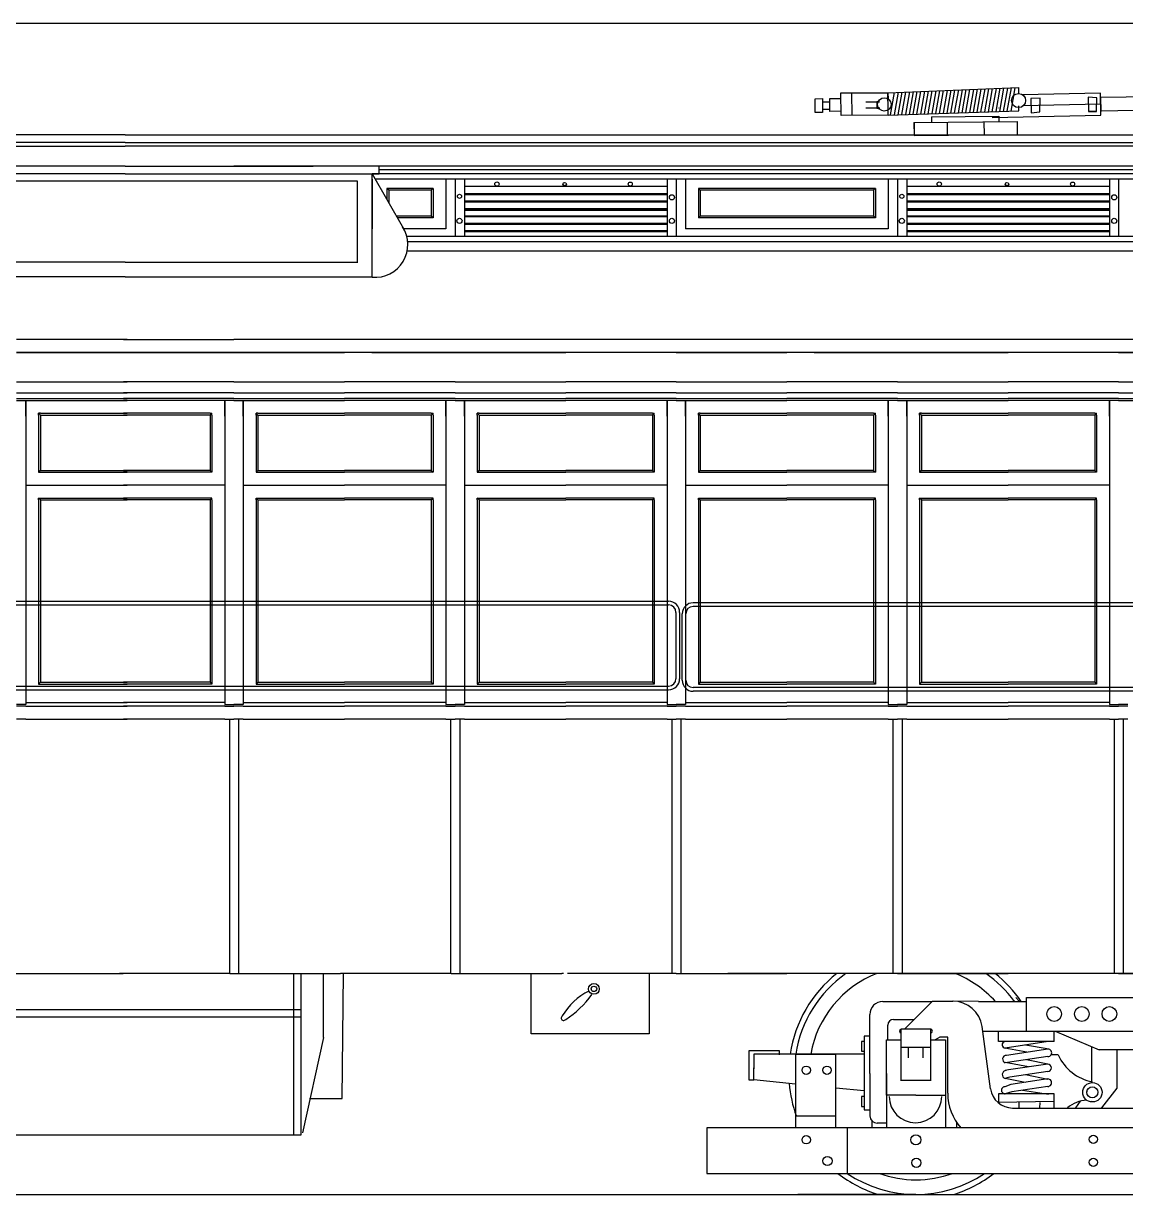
# Model space of a CAD drawing. Extents: x 0 to 750, y -2 to 474.
# Drawn here: x 289.7 to 439.2, y 315.1 to 474 of the extents above; entities that cross this region are included whole.
import ezdxf

# ---------------------------------------------------------------- set-up
doc = ezdxf.new("R2010")
doc.units = 0
doc.layers.get('0').update_dxf_attribs({"color": 1, "linetype": 'CONTINUOUS'})

# ---------------------------------------------------------------- blocks, each defined once
blk = doc.blocks.new('*X1')
at = {"color": 0}
for p, q in [((478.825356, 322.7844), (479.364139, 325.839989)), ((479.335965, 322.80082), (479.875395, 325.860084)), ((479.846573, 322.817241), (480.386652, 325.880178)), ((480.357182, 322.833661), (480.897908, 325.900273)), ((480.867791, 322.850082), (481.409165, 325.920368)), ((481.378399, 322.866502), (481.920421, 325.940463)), ((481.889008, 322.882923), (482.431678, 325.960558)), ((482.399617, 322.899343), (482.942935, 325.980653)), ((482.910225, 322.915764), (483.454191, 326.000748)), ((483.420834, 322.932185), (483.965448, 326.020842)), ((483.931443, 322.948605), (484.476704, 326.040937)), ((484.442051, 322.965026), (484.987961, 326.061032)), ((484.95266, 322.981446), (485.499217, 326.081127)), ((485.463269, 322.997867), (486.010474, 326.101222)), ((485.973878, 323.014287), (486.521731, 326.121317)), ((486.484486, 323.030708), (487.032987, 326.141412)), ((486.995095, 323.047128), (487.544244, 326.161506)), ((487.505704, 323.063549), (488.0555, 326.181601)), ((488.016312, 323.07997), (488.566757, 326.201696)), ((488.526921, 323.09639), (489.078014, 326.221791)), ((489.03753, 323.112811), (489.58927, 326.241886)), ((489.548138, 323.129231), (490.100527, 326.261981)), ((490.058747, 323.145652), (490.611783, 326.282076)), ((490.569356, 323.162072), (491.12304, 326.30217)), ((491.079964, 323.178493), (491.634296, 326.322265)), ((491.590573, 323.194913), (492.145553, 326.34236)), ((492.101182, 323.211334), (492.65681, 326.362455)), ((492.611791, 323.227755), (493.168066, 326.38255)), ((493.122399, 323.244175), (493.679323, 326.402645)), ((493.633008, 323.260596), (494.190579, 326.42274)), ((494.143617, 323.277016), (494.701836, 326.442834)), ((494.654225, 323.293437), (495.213092, 326.462929)), ((495.164834, 323.309857), (495.724349, 326.483024))]:
    blk.add_line(p, q, dxfattribs=at)

msp = doc.modelspace()

# ---------------------------------------------------------------- linework, layer by layer
for p, q in [((750, 474), (0, 474)), ((400.556197, 464.574859), (406.93126, 464.599478)), ((400.58613, 461.506515), (400.556197, 464.574859)), ((402.086059, 461.521147), (402.056126, 464.589491)), ((406.93126, 464.599478), (424.638201, 465.295446)), ((406.93126, 464.599478), (406.981951, 463.701696)), ((406.981951, 462.295446), (406.93126, 464.599478)), ((424.638201, 465.295446), (424.638201, 464.420446)), ((435.773432, 464.541753), (425.180204, 464.330516)), ((434.115708, 463.983466), (434.154476, 462.039309)), ((435.266291, 463.918004), (434.115708, 463.983466)), ((435.833242, 461.54235), (435.773432, 464.541753)), ((435.7834, 464.041853), (435.823274, 462.04225)), ((435.803337, 463.042051), (435.7834, 464.041853)), ((515.269065, 465.417467), (435.785676, 463.927739)), ((397.06368, 463.790752), (398.063632, 463.800507)), ((397.081971, 461.915841), (397.06368, 463.790752)), ((398.063632, 463.800507), (398.073387, 462.800554)), ((398.943468, 463.309066), (398.06851, 463.30053)), ((398.073387, 462.800554), (398.081923, 461.925596)), ((399.063585, 463.810262), (400.563513, 463.824894)), ((399.080656, 462.060345), (399.063585, 463.810262)), ((403.94323, 463.357841), (405.818141, 463.376132)), ((405.826677, 462.501173), (403.951766, 462.482883)), ((405.818141, 463.376132), (405.443159, 463.372474)), ((405.443159, 463.372474), (405.451695, 462.497515)), ((405.451695, 462.497515), (405.826677, 462.501173)), ((421.944761, 462.534522), (421.941087, 462.508565)), ((424.700701, 462.139196), (424.700701, 462.826696)), ((435.803337, 463.042051), (425.209695, 462.830806)), ((427.576271, 463.853065), (426.33908, 463.828394)), ((426.33908, 463.828394), (426.377848, 461.884237)), ((427.524906, 461.995516), (427.576271, 463.853065)), ((435.214926, 462.060455), (435.266291, 463.918004)), ((515.269065, 463.811663), (435.822606, 462.075758)), ((398.081923, 461.925596), (397.081971, 461.915841)), ((398.953223, 462.309114), (398.078265, 462.300578)), ((400.580585, 462.074977), (399.080656, 462.060345)), ((406.960827, 461.568703), (400.58613, 461.506515)), ((406.960827, 461.568703), (406.981951, 462.295446)), ((406.960827, 461.568703), (424.700701, 462.139196)), ((412.838537, 461.319518), (421.963103, 461.408533)), ((412.838537, 461.319518), (412.845854, 460.569554)), ((421.086174, 461.248282), (435.833242, 461.54235)), ((421.963103, 461.408533), (421.97042, 460.658568)), ((426.377848, 461.884237), (427.524906, 461.995516)), ((435.214926, 462.060455), (434.154476, 462.039309)), ((434.154476, 462.039309), (435.214926, 462.060455)), ((410.470967, 460.546386), (424.470301, 460.682956)), ((410.470967, 460.546386), (410.488038, 458.796469)), ((410.487705, 460.614754), (410.487705, 458.864754)), ((414.970753, 460.590283), (414.987824, 458.840367)), ((419.970515, 460.639058), (419.987586, 458.889142)), ((424.470301, 460.682956), (424.487372, 458.933039)), ((303.487705, 458.864754), (88.761422, 458.864754)), ((303.487705, 457.864754), (88.761422, 457.864754)), ((303.487705, 458.864754), (518.213988, 458.864754)), ((303.487705, 457.864754), (518.213988, 457.864754)), ((410.487705, 458.864754), (424.487705, 458.864754)), ((410.488038, 458.796469), (424.487372, 458.933039)), ((258.737705, 457.364754), (303.487705, 457.364754)), ((348.237705, 457.364754), (303.487705, 457.364754)), ((378.237705, 457.364754), (348.237705, 457.364754)), ((438.237705, 457.364754), (408.237705, 457.364754)), ((303.487705, 454.614754), (277.987705, 454.614754)), ((303.487705, 454.614754), (328.987705, 454.614754)), ((337.942464, 453.614754), (337.942464, 454.584517)), ((378.237705, 454.614754), (348.237705, 454.614754)), ((438.237705, 454.614754), (408.237705, 454.614754)), ((303.487705, 453.614754), (277.987705, 453.614754)), ((303.487705, 453.614754), (328.987705, 453.614754)), ((328.987705, 453.614754), (337.942464, 453.614754)), ((336.987705, 439.614754), (336.987705, 453.614754)), ((336.987705, 453.614754), (341.230267, 446.191018)), ((336.987705, 452.864754), (336.987705, 446.114754)), ((348.237705, 452.864754), (337.41632, 452.864754)), ((348.237705, 452.864754), (337.41632, 452.864754)), ((346.987705, 452.864754), (346.987705, 446.114754)), ((378.237705, 454.114754), (348.237705, 454.114754)), ((378.237705, 453.614754), (348.237705, 453.614754)), ((378.237705, 452.864754), (348.237705, 452.864754)), ((378.237705, 452.864754), (348.237705, 452.864754)), ((348.237705, 452.864754), (348.237705, 445.114754)), ((348.237705, 452.864754), (348.237705, 445.114754)), ((349.487705, 452.864754), (349.487705, 445.114754)), ((376.987705, 452.864754), (376.987705, 445.114754)), ((378.237705, 452.864754), (378.237705, 445.114754)), ((408.237705, 452.864754), (378.237705, 452.864754)), ((408.237705, 452.864754), (378.237705, 452.864754)), ((378.237705, 452.864754), (378.237705, 445.114754)), ((379.487705, 452.864754), (379.487705, 446.114754)), ((406.987705, 452.864754), (406.987705, 446.114754)), ((438.237705, 454.114754), (408.237705, 454.114754)), ((438.237705, 453.614754), (408.237705, 453.614754)), ((408.237705, 452.864754), (408.237705, 445.114754)), ((408.237705, 452.864754), (408.237705, 445.114754)), ((438.237705, 452.864754), (408.237705, 452.864754)), ((438.237705, 452.864754), (408.237705, 452.864754)), ((409.487705, 452.864754), (409.487705, 445.114754)), ((436.987705, 452.864754), (436.987705, 445.114754)), ((468.237705, 452.864754), (438.237705, 452.864754)), ((468.237705, 452.864754), (438.237705, 452.864754)), ((438.237705, 452.864754), (438.237705, 445.114754)), ((438.237705, 452.864754), (438.237705, 445.114754)), ((334.987705, 452.614754), (271.987705, 452.614754)), ((334.987705, 441.614754), (334.987705, 452.614754)), ((345.237705, 451.614754), (338.987705, 451.614754)), ((338.987705, 451.614754), (338.987705, 450.115107)), ((339.237705, 451.364754), (338.987705, 451.614754)), ((344.987705, 451.364754), (339.237705, 451.364754)), ((339.237705, 451.364754), (339.237705, 449.677651)), ((345.237705, 451.614754), (344.987705, 451.364754)), ((344.987705, 451.364754), (344.987705, 447.864754)), ((345.237705, 451.614754), (345.237705, 447.614754)), ((376.987705, 451.864754), (349.487705, 451.864754)), ((381.487705, 451.364754), (381.237705, 451.614754)), ((381.237705, 451.614754), (381.237705, 447.614754)), ((405.237705, 451.614754), (381.237705, 451.614754)), ((381.487705, 451.364754), (381.487705, 447.864754)), ((404.987705, 451.364754), (381.487705, 451.364754)), ((405.237705, 451.614754), (404.987705, 451.364754)), ((404.987705, 451.364754), (404.987705, 447.864754)), ((405.237705, 451.614754), (405.237705, 447.614754)), ((436.987705, 451.864754), (409.487705, 451.864754)), ((376.987705, 450.864754), (349.487705, 450.864754)), ((376.987705, 450.739754), (349.487705, 450.739754)), ((376.987705, 449.864754), (349.487705, 449.864754)), ((376.987705, 449.739754), (349.487705, 449.739754)), ((436.987705, 450.864754), (409.487705, 450.864754)), ((436.987705, 450.739754), (409.487705, 450.739754)), ((436.987705, 449.864754), (409.487705, 449.864754)), ((436.987705, 449.739754), (409.487705, 449.739754)), ((376.987705, 448.864754), (349.487705, 448.864754)), ((376.987705, 448.739754), (349.487705, 448.739754)), ((376.987705, 448.614754), (349.487705, 448.614754)), ((436.987705, 448.864754), (409.487705, 448.864754)), ((436.987705, 448.739754), (409.487705, 448.739754)), ((436.987705, 448.614754), (409.487705, 448.614754)), ((344.987705, 447.864754), (340.27375, 447.864754)), ((345.237705, 447.614754), (340.416622, 447.614754)), ((345.237705, 447.614754), (344.987705, 447.864754)), ((376.987705, 447.864754), (349.487705, 447.864754)), ((376.987705, 447.739754), (349.487705, 447.739754)), ((376.987705, 446.864754), (349.487705, 446.864754)), ((376.987705, 446.739754), (349.487705, 446.739754)), ((381.237705, 447.614754), (381.487705, 447.864754)), ((405.237705, 447.614754), (381.237705, 447.614754)), ((404.987705, 447.864754), (381.487705, 447.864754)), ((405.237705, 447.614754), (404.987705, 447.864754)), ((436.987705, 447.864754), (409.487705, 447.864754)), ((436.987705, 447.739754), (409.487705, 447.739754)), ((436.987705, 446.864754), (409.487705, 446.864754)), ((436.987705, 446.739754), (409.487705, 446.739754)), ((346.987705, 446.114754), (341.230267, 446.114754)), ((348.237705, 445.114754), (341.669769, 445.114754)), ((378.237705, 445.114754), (348.237705, 445.114754)), ((376.987705, 445.864754), (349.487705, 445.864754)), ((376.987705, 445.739754), (349.487705, 445.739754)), ((408.237705, 445.114754), (378.237705, 445.114754)), ((406.987705, 446.114754), (379.487705, 446.114754)), ((438.237705, 445.114754), (408.237705, 445.114754)), ((436.987705, 445.864754), (409.487705, 445.864754)), ((436.987705, 445.739754), (409.487705, 445.739754)), ((468.237705, 445.114754), (438.237705, 445.114754)), ((348.237705, 444.364754), (341.79871, 444.364754)), ((378.237705, 444.364754), (348.237705, 444.364754)), ((378.237705, 444.834327), (378.237705, 444.830622)), ((408.237705, 444.364754), (378.237705, 444.364754)), ((438.237705, 444.364754), (408.237705, 444.364754)), ((438.237705, 444.834327), (438.237705, 444.830622)), ((468.237705, 444.364754), (438.237705, 444.364754)), ((348.237705, 443.114754), (341.726919, 443.114754)), ((378.237705, 443.114754), (348.237705, 443.114754)), ((408.237705, 443.114754), (378.237705, 443.114754)), ((438.237705, 443.114754), (408.237705, 443.114754)), ((468.237705, 443.114754), (438.237705, 443.114754)), ((303.487705, 441.614754), (277.987705, 441.614754)), ((303.487705, 441.614754), (328.987705, 441.614754)), ((328.987705, 441.614754), (335.038775, 441.614754)), ((303.487705, 439.614754), (277.987705, 439.614754)), ((303.487705, 439.614754), (328.987705, 439.614754)), ((328.987705, 439.614754), (336.987705, 439.614754)), ((303.737705, 431.114754), (288.737705, 431.114754)), ((303.237705, 431.114754), (318.237705, 431.114754)), ((348.237705, 431.114754), (318.237705, 431.114754)), ((378.237705, 431.114754), (348.237705, 431.114754)), ((408.237705, 431.114754), (378.237705, 431.114754)), ((438.237705, 431.114754), (408.237705, 431.114754)), ((468.237705, 431.114754), (438.237705, 431.114754)), ((303.737705, 429.364754), (288.737705, 429.364754)), ((303.487705, 429.364754), (303.237705, 429.364754)), ((303.237705, 429.364754), (318.237705, 429.364754)), ((303.487705, 429.364754), (303.737705, 429.364754)), ((348.237705, 429.364754), (318.237705, 429.364754)), ((332.987705, 429.364754), (333.237705, 429.364754)), ((332.987705, 429.364754), (333.237705, 429.364754)), ((333.487705, 429.364754), (333.237705, 429.364754)), ((333.487705, 429.364754), (333.237705, 429.364754)), ((336.953614, 429.364754), (351.953614, 429.364754)), ((337.203614, 429.364754), (336.953614, 429.364754)), ((351.953614, 429.364754), (337.203614, 429.364754)), ((378.237705, 429.364754), (348.237705, 429.364754)), ((362.987705, 429.364754), (363.237705, 429.364754)), ((362.987705, 429.364754), (363.237705, 429.364754)), ((363.487705, 429.364754), (363.237705, 429.364754)), ((363.487705, 429.364754), (363.237705, 429.364754)), ((408.237705, 429.364754), (378.237705, 429.364754)), ((392.987705, 429.364754), (393.237705, 429.364754)), ((392.987705, 429.364754), (393.237705, 429.364754)), ((393.487705, 429.364754), (393.237705, 429.364754)), ((393.487705, 429.364754), (393.237705, 429.364754)), ((397.203614, 429.364754), (396.953614, 429.364754)), ((396.953614, 429.364754), (411.953614, 429.364754)), ((411.953614, 429.364754), (397.203614, 429.364754)), ((438.237705, 429.364754), (408.237705, 429.364754)), ((422.987705, 429.364754), (423.237705, 429.364754)), ((422.987705, 429.364754), (423.237705, 429.364754)), ((423.487705, 429.364754), (423.237705, 429.364754)), ((423.487705, 429.364754), (423.237705, 429.364754)), ((468.237705, 429.364754), (438.237705, 429.364754)), ((303.487705, 425.364754), (303.237705, 425.364754)), ((303.487705, 425.364754), (303.737705, 425.364754)), ((332.987705, 425.364754), (333.237705, 425.364754)), ((333.487705, 425.364754), (333.237705, 425.364754)), ((362.987705, 425.364754), (363.237705, 425.364754)), ((363.487705, 425.364754), (363.237705, 425.364754)), ((392.987705, 425.364754), (393.237705, 425.364754)), ((393.487705, 425.364754), (393.237705, 425.364754)), ((422.987705, 425.364754), (423.237705, 425.364754)), ((423.487705, 425.364754), (423.237705, 425.364754)), ((303.487705, 423.864754), (303.237705, 423.864754)), ((303.487705, 423.114754), (303.237705, 423.114754)), ((303.487705, 422.864754), (303.237705, 422.864754)), ((303.487705, 423.864754), (303.737705, 423.864754)), ((303.487705, 423.114754), (303.737705, 423.114754)), ((303.487705, 422.864754), (303.737705, 422.864754)), ((332.987705, 423.864754), (333.237705, 423.864754)), ((332.987705, 423.114754), (333.237705, 423.114754)), ((332.987705, 422.864754), (333.237705, 422.864754)), ((333.487705, 423.864754), (333.237705, 423.864754)), ((333.487705, 423.114754), (333.237705, 423.114754)), ((333.487705, 422.864754), (333.237705, 422.864754)), ((362.987705, 423.864754), (363.237705, 423.864754)), ((362.987705, 423.114754), (363.237705, 423.114754)), ((362.987705, 422.864754), (363.237705, 422.864754)), ((363.487705, 423.864754), (363.237705, 423.864754)), ((363.487705, 423.114754), (363.237705, 423.114754)), ((363.487705, 422.864754), (363.237705, 422.864754)), ((392.987705, 423.864754), (393.237705, 423.864754)), ((392.987705, 423.114754), (393.237705, 423.114754)), ((392.987705, 422.864754), (393.237705, 422.864754)), ((393.487705, 423.864754), (393.237705, 423.864754)), ((393.487705, 423.114754), (393.237705, 423.114754)), ((393.487705, 422.864754), (393.237705, 422.864754)), ((422.987705, 423.864754), (423.237705, 423.864754)), ((422.987705, 423.114754), (423.237705, 423.114754)), ((422.987705, 422.864754), (423.237705, 422.864754)), ((423.487705, 423.864754), (423.237705, 423.864754)), ((423.487705, 423.114754), (423.237705, 423.114754)), ((423.487705, 422.864754), (423.237705, 422.864754)), ((303.487705, 421.114754), (303.237705, 421.114754)), ((303.487705, 421.114754), (303.737705, 421.114754)), ((332.987705, 421.114754), (333.237705, 421.114754)), ((333.487705, 421.114754), (333.237705, 421.114754)), ((362.987705, 421.114754), (363.237705, 421.114754)), ((363.487705, 421.114754), (363.237705, 421.114754)), ((392.987705, 421.114754), (393.237705, 421.114754)), ((393.487705, 421.114754), (393.237705, 421.114754)), ((422.987705, 421.114754), (423.237705, 421.114754)), ((423.487705, 421.114754), (423.237705, 421.114754)), ((303.487705, 420.864754), (303.237705, 420.864754)), ((303.487705, 420.864754), (303.737705, 420.864754)), ((332.987705, 420.864754), (333.237705, 420.864754)), ((333.487705, 420.864754), (333.237705, 420.864754)), ((362.987705, 420.864754), (363.237705, 420.864754)), ((363.487705, 420.864754), (363.237705, 420.864754)), ((392.987705, 420.864754), (393.237705, 420.864754)), ((393.487705, 420.864754), (393.237705, 420.864754)), ((422.987705, 420.864754), (423.237705, 420.864754)), ((423.487705, 420.864754), (423.237705, 420.864754)), ((303.487705, 413.364754), (303.237705, 413.364754)), ((303.487705, 413.114754), (303.237705, 413.114754)), ((303.487705, 413.364754), (303.737705, 413.364754)), ((303.487705, 413.114754), (303.737705, 413.114754)), ((332.987705, 413.364754), (333.237705, 413.364754)), ((332.987705, 413.114754), (333.237705, 413.114754)), ((333.487705, 413.364754), (333.237705, 413.364754)), ((333.487705, 413.114754), (333.237705, 413.114754)), ((362.987705, 413.364754), (363.237705, 413.364754)), ((362.987705, 413.114754), (363.237705, 413.114754)), ((363.487705, 413.364754), (363.237705, 413.364754)), ((363.487705, 413.114754), (363.237705, 413.114754)), ((392.987705, 413.364754), (393.237705, 413.364754)), ((392.987705, 413.114754), (393.237705, 413.114754)), ((393.487705, 413.364754), (393.237705, 413.364754)), ((393.487705, 413.114754), (393.237705, 413.114754)), ((422.987705, 413.364754), (423.237705, 413.364754)), ((422.987705, 413.114754), (423.237705, 413.114754)), ((423.487705, 413.364754), (423.237705, 413.364754)), ((423.487705, 413.114754), (423.237705, 413.114754)), ((303.487705, 411.364754), (303.237705, 411.364754)), ((303.487705, 411.364754), (303.737705, 411.364754)), ((332.987705, 411.364754), (333.237705, 411.364754)), ((333.487705, 411.364754), (333.237705, 411.364754)), ((362.987705, 411.364754), (363.237705, 411.364754)), ((363.487705, 411.364754), (363.237705, 411.364754)), ((392.987705, 411.364754), (393.237705, 411.364754)), ((393.487705, 411.364754), (393.237705, 411.364754)), ((422.987705, 411.364754), (423.237705, 411.364754)), ((423.487705, 411.364754), (423.237705, 411.364754)), ((303.487705, 409.614754), (303.237705, 409.614754)), ((303.487705, 409.364754), (303.237705, 409.364754)), ((303.487705, 409.614754), (303.737705, 409.614754)), ((303.487705, 409.364754), (303.737705, 409.364754)), ((332.987705, 409.614754), (333.237705, 409.614754)), ((332.987705, 409.364754), (333.237705, 409.364754)), ((333.487705, 409.614754), (333.237705, 409.614754)), ((333.487705, 409.364754), (333.237705, 409.364754)), ((362.987705, 409.614754), (363.237705, 409.614754)), ((362.987705, 409.364754), (363.237705, 409.364754)), ((363.487705, 409.614754), (363.237705, 409.614754)), ((363.487705, 409.364754), (363.237705, 409.364754)), ((392.987705, 409.614754), (393.237705, 409.614754)), ((392.987705, 409.364754), (393.237705, 409.364754)), ((393.487705, 409.614754), (393.237705, 409.614754)), ((393.487705, 409.364754), (393.237705, 409.364754)), ((422.987705, 409.614754), (423.237705, 409.614754)), ((422.987705, 409.364754), (423.237705, 409.364754)), ((423.487705, 409.614754), (423.237705, 409.614754)), ((423.487705, 409.364754), (423.237705, 409.364754)), ((230.189775, 395.601977), (377.189775, 395.601977)), ((230.189775, 395.101977), (377.189775, 395.101977)), ((378.189775, 394.101977), (378.189775, 385.101977)), ((378.689775, 394.101977), (378.689775, 385.101977)), ((497.525745, 395.401181), (380.525745, 395.401181)), ((497.525745, 394.901181), (380.525745, 394.901181)), ((379.025745, 384.901181), (379.025745, 393.901181)), ((379.525745, 384.901181), (379.525745, 393.901181)), ((303.487705, 384.614754), (303.237705, 384.614754)), ((303.487705, 384.614754), (303.737705, 384.614754)), ((332.987705, 384.614754), (333.237705, 384.614754)), ((333.487705, 384.614754), (333.237705, 384.614754)), ((362.987705, 384.614754), (363.237705, 384.614754)), ((363.487705, 384.614754), (363.237705, 384.614754)), ((392.987705, 384.614754), (393.237705, 384.614754)), ((393.487705, 384.614754), (393.237705, 384.614754)), ((422.987705, 384.614754), (423.237705, 384.614754)), ((423.487705, 384.614754), (423.237705, 384.614754)), ((230.189775, 384.101977), (377.189775, 384.101977)), ((230.189775, 383.601977), (377.189775, 383.601977)), ((303.487705, 384.364754), (303.237705, 384.364754)), ((303.487705, 384.364754), (303.737705, 384.364754)), ((332.987705, 384.364754), (333.237705, 384.364754)), ((333.487705, 384.364754), (333.237705, 384.364754)), ((362.987705, 384.364754), (363.237705, 384.364754)), ((363.487705, 384.364754), (363.237705, 384.364754)), ((497.525745, 383.901181), (380.525745, 383.901181)), ((476.641557, 383.401181), (380.525745, 383.401181)), ((392.987705, 384.364754), (393.237705, 384.364754)), ((393.487705, 384.364754), (393.237705, 384.364754)), ((422.987705, 384.364754), (423.237705, 384.364754)), ((423.487705, 384.364754), (423.237705, 384.364754)), ((303.487705, 381.864754), (303.237705, 381.864754)), ((303.487705, 381.364754), (303.237705, 381.364754)), ((303.487705, 381.864754), (303.737705, 381.864754)), ((303.487705, 381.364754), (303.737705, 381.364754)), ((332.987705, 381.864754), (333.237705, 381.864754)), ((332.987705, 381.364754), (333.237705, 381.364754)), ((333.487705, 381.864754), (333.237705, 381.864754)), ((333.487705, 381.364754), (333.237705, 381.364754)), ((362.987705, 381.864754), (363.237705, 381.864754)), ((362.987705, 381.364754), (363.237705, 381.364754)), ((363.487705, 381.864754), (363.237705, 381.864754)), ((363.487705, 381.364754), (363.237705, 381.364754)), ((392.987705, 381.864754), (393.237705, 381.864754)), ((392.987705, 381.364754), (393.237705, 381.364754)), ((393.487705, 381.864754), (393.237705, 381.864754)), ((393.487705, 381.364754), (393.237705, 381.364754)), ((422.987705, 381.864754), (423.237705, 381.864754)), ((422.987705, 381.364754), (423.237705, 381.364754)), ((423.487705, 381.864754), (423.237705, 381.864754)), ((423.487705, 381.364754), (423.237705, 381.364754)), ((303.487705, 379.614754), (303.237705, 379.614754)), ((303.487705, 379.614754), (303.737705, 379.614754)), ((332.987705, 379.614754), (333.237705, 379.614754)), ((333.487705, 379.614754), (333.237705, 379.614754)), ((362.987705, 379.614754), (363.237705, 379.614754)), ((363.487705, 379.614754), (363.237705, 379.614754)), ((392.987705, 379.614754), (393.237705, 379.614754)), ((393.487705, 379.614754), (393.237705, 379.614754)), ((422.987705, 379.614754), (423.237705, 379.614754)), ((423.487705, 379.614754), (423.237705, 379.614754)), ((317.612705, 357.364754), (317.612705, 345.114754)), ((318.862705, 357.364754), (318.862705, 345.114754)), ((347.612705, 357.364754), (347.612705, 345.114754)), ((348.862705, 357.364754), (348.862705, 345.114754)), ((377.612705, 357.364754), (377.612705, 345.114754)), ((378.862705, 357.364754), (378.862705, 345.114754)), ((407.612705, 357.364754), (407.612705, 345.114754)), ((408.862705, 357.364754), (408.862705, 345.114754)), ((437.612705, 357.364754), (437.612705, 345.114754)), ((438.862705, 357.364754), (438.862705, 345.114754)), ((302.940686, 345.114754), (302.690686, 345.114754)), ((302.940686, 345.114754), (303.190686, 345.114754)), ((326.362705, 323.230195), (326.362705, 345.09375)), ((327.362705, 323.230195), (327.362705, 345.09375)), ((330.362705, 336.444038), (330.362705, 345.09375)), ((332.440686, 345.114754), (332.690686, 345.114754)), ((332.940686, 345.114754), (332.690686, 345.114754)), ((332.915717, 328.13604), (333.113359, 345.093886)), ((358.566697, 336.922196), (358.566697, 345.114754)), ((362.440686, 345.114754), (362.690686, 345.114754)), ((362.940686, 345.114754), (362.690686, 345.114754)), ((374.554977, 345.114754), (374.554977, 336.922196)), ((430.987705, 345.114754), (385.237705, 345.114754)), ((392.987705, 345.114754), (393.237705, 345.114754)), ((422.987705, 345.114754), (423.237705, 345.114754)), ((423.487705, 345.114754), (423.237705, 345.114754)), ((451.362705, 345.114754), (430.987705, 345.114754)), ((425.737705, 341.864754), (440.737705, 341.864754)), ((425.737705, 337.364754), (425.737705, 341.864754)), ((288.362705, 340.230195), (327.362705, 340.230195)), ((406.237705, 341.302254), (412.925205, 341.302254)), ((409.237705, 337.614754), (412.980346, 341.357395)), ((412.980346, 341.357395), (415.744199, 341.357395)), ((419.237951, 341.302254), (415.864307, 341.355591)), ((419.237951, 341.302254), (423.612705, 341.302254)), ((423.612705, 341.302254), (425.737705, 341.302254)), ((288.362705, 339.230195), (327.362705, 339.230195)), ((404.487705, 331.552254), (404.487705, 339.552254)), ((407.675205, 338.864754), (410.487705, 338.864754)), ((374.554977, 336.922196), (358.566697, 336.922196)), ((406.925205, 336.114754), (406.925205, 338.114754)), ((408.737705, 337.614754), (412.737705, 337.614754)), ((408.737705, 330.552254), (408.737705, 337.552254)), ((408.737705, 336.114754), (408.737705, 337.114754)), ((412.737705, 330.552254), (412.737705, 337.552254)), ((420.873092, 329.447483), (419.706684, 337.903944)), ((419.789675, 337.302254), (423.612705, 337.302254)), ((421.925205, 335.864754), (421.925205, 337.239754)), ((423.612705, 337.302254), (429.612705, 337.302254)), ((429.487705, 335.864754), (429.487705, 337.239754)), ((429.612705, 337.302254), (440.675205, 337.302254)), ((429.612705, 337.302254), (435.612705, 334.739754)), ((330.362705, 336.444038), (327.511579, 323.473998)), ((403.362705, 335.864754), (403.362705, 334.552254)), ((403.675205, 335.864754), (403.362705, 335.864754)), ((403.737705, 336.614754), (403.737705, 326.614754)), ((404.487705, 336.614754), (403.737705, 336.614754)), ((404.487705, 331.614754), (404.487705, 336.614754)), ((406.737705, 336.114754), (408.737705, 336.114754)), ((406.737705, 328.614754), (406.737705, 336.114754)), ((412.737705, 336.114754), (414.737705, 336.114754)), ((413.987705, 336.489754), (413.362705, 336.114754)), ((415.050205, 336.489754), (413.987705, 336.489754)), ((414.737705, 336.114754), (414.737705, 328.614754)), ((415.050205, 328.857395), (415.050205, 336.489754)), ((429.487705, 335.864754), (421.925205, 335.864754)), ((428.675205, 335.864754), (422.862705, 334.989754)), ((428.550205, 334.864754), (425.597999, 335.401519)), ((388.050205, 334.614754), (388.050205, 330.677254)), ((392.237705, 334.614754), (388.050205, 334.614754)), ((388.737705, 334.177254), (388.737705, 332.177254)), ((403.737705, 334.177254), (388.737705, 334.177254)), ((392.237705, 334.052254), (392.237705, 334.614754)), ((394.425205, 334.114754), (394.425205, 324.177254)), ((399.862705, 334.114754), (394.425205, 334.114754)), ((399.862705, 324.177254), (399.862705, 334.114754)), ((403.362705, 334.552254), (403.737705, 334.552254)), ((403.737705, 334.552254), (403.737705, 328.427254)), ((408.737705, 335.114754), (412.737705, 335.114754)), ((409.737705, 333.677254), (409.737705, 335.114754)), ((411.737705, 333.677254), (411.737705, 335.114754)), ((425.802093, 334.420975), (422.800205, 334.989754)), ((428.612705, 334.844078), (423.011565, 334.000896)), ((428.612705, 333.832811), (423.160426, 333.012038)), ((430.050205, 334.052254), (429.112705, 334.052254)), ((434.550205, 335.114754), (434.550205, 330.451633)), ((447.237705, 334.739754), (435.612705, 334.739754)), ((437.987705, 334.739754), (437.987705, 329.552254)), ((388.737705, 330.677254), (388.737705, 332.302254)), ((425.990192, 332.426757), (422.862705, 333.052254)), ((423.160426, 333.012038), (422.862705, 332.989754)), ((428.612705, 332.821544), (423.309286, 332.023179)), ((428.612705, 332.802254), (425.726471, 333.398324)), ((388.050205, 330.677254), (388.737705, 330.677254)), ((394.425205, 330.108504), (388.737705, 330.677254)), ((404.487705, 331.552254), (404.487705, 325.802254)), ((406.737705, 331.552254), (406.737705, 324.802254)), ((408.737705, 330.614754), (412.737705, 330.614754)), ((409.737705, 330.552254), (409.737705, 330.614754)), ((411.737705, 330.552254), (411.737705, 330.614754)), ((414.737705, 331.552254), (414.737705, 324.802254)), ((423.309286, 332.023179), (422.862705, 331.927254)), ((425.552953, 330.338401), (422.862705, 330.864754)), ((423.458146, 331.034321), (422.925205, 330.927254)), ((428.612705, 331.810276), (423.458146, 331.034321)), ((428.612705, 330.799009), (423.607007, 330.045463)), ((428.612705, 330.739754), (425.614542, 331.35894)), ((403.737705, 329.177254), (399.862705, 329.564754)), ((423.607007, 330.045463), (422.800205, 329.739754)), ((423.755867, 329.056605), (422.862705, 328.802254)), ((428.612705, 329.787742), (423.755867, 329.056605)), ((425.205856, 329.274883), (428.737705, 328.739754)), ((434.01811, 329.182322), (433.975881, 329.1232)), ((437.987705, 329.552254), (435.925205, 326.864754)), ((328.482829, 328.13604), (332.915717, 328.13604)), ((403.362705, 328.427254), (403.362705, 327.052254)), ((403.737705, 328.427254), (403.362705, 328.427254)), ((410.737705, 328.614754), (406.737705, 328.614754)), ((410.737705, 328.614754), (414.737705, 328.614754)), ((421.925205, 328.802254), (421.925205, 327.739754)), ((429.487705, 328.802254), (421.925205, 328.802254)), ((429.425205, 327.739754), (421.925205, 327.614754)), ((424.675205, 327.614754), (424.675205, 326.739754)), ((427.550205, 327.614754), (427.487705, 326.864754)), ((429.487705, 326.739754), (429.487705, 328.802254)), ((433.019037, 327.783619), (432.362705, 326.864754)), ((399.925205, 325.739754), (394.362705, 325.739754)), ((403.362705, 327.052254), (403.737705, 327.052254)), ((403.737705, 326.614754), (404.487705, 326.614754)), ((423.844956, 326.857395), (447.237705, 326.857395)), ((382.362705, 324.177254), (382.362705, 317.989754)), ((518.362705, 324.177254), (382.362705, 324.177254)), ((394.425205, 324.177254), (394.425205, 324.177254)), ((401.425205, 324.177254), (401.425205, 317.989754)), ((404.737705, 325.177254), (404.737705, 324.177254)), ((406.737705, 324.802254), (405.487705, 324.802254)), ((406.737705, 324.802254), (406.737705, 324.177254)), ((414.737705, 324.802254), (414.737705, 324.177254)), ((416.300205, 324.177254), (416.300205, 324.927254)), ((288.362705, 323.230195), (327.362705, 323.230195)), ((382.362705, 317.989754), (518.112705, 317.989754)), ((212.487705, 315.114754), (394.737705, 315.114754)), ((394.737705, 315.114754), (463.487705, 315.114754)), ((410.737705, 315.114754), (394.737705, 315.114754)), ((394.737705, 315.114754), (463.487705, 315.114754)), ((430.987705, 315.114754), (499.987705, 315.114754))]:
    msp.add_line(p, q)
at = {"color": 1}
for p, q in [((408.237705, 457.364754), (378.237705, 457.364754)), ((468.237705, 457.364754), (438.237705, 457.364754)), ((348.237705, 454.614754), (318.237705, 454.614754)), ((408.237705, 454.614754), (378.237705, 454.614754)), ((468.237705, 454.614754), (438.237705, 454.614754)), ((348.237705, 453.614754), (336.987705, 453.614754)), ((348.237705, 454.114754), (337.942464, 454.114754)), ((408.237705, 454.114754), (378.237705, 454.114754)), ((408.237705, 453.614754), (378.237705, 453.614754)), ((468.237705, 454.114754), (438.237705, 454.114754)), ((468.237705, 453.614754), (438.237705, 453.614754)), ((288.737705, 429.364754), (303.487705, 429.364754)), ((318.237705, 429.364754), (303.487705, 429.364754)), ((318.237705, 429.364754), (332.987705, 429.364754)), ((348.237705, 429.364754), (318.237705, 429.364754)), ((348.237705, 429.364754), (333.487705, 429.364754)), ((351.953614, 429.364754), (337.203614, 429.364754)), ((348.237705, 429.364754), (362.987705, 429.364754)), ((348.237705, 429.364754), (362.987705, 429.364754)), ((378.237705, 429.364754), (363.487705, 429.364754)), ((378.237705, 429.364754), (363.487705, 429.364754)), ((378.237705, 429.364754), (392.987705, 429.364754)), ((408.237705, 429.364754), (378.237705, 429.364754)), ((408.237705, 429.364754), (393.487705, 429.364754)), ((411.953614, 429.364754), (397.203614, 429.364754)), ((408.237705, 429.364754), (422.987705, 429.364754)), ((408.237705, 429.364754), (422.987705, 429.364754)), ((438.237705, 429.364754), (423.487705, 429.364754)), ((438.237705, 429.364754), (423.487705, 429.364754)), ((438.237705, 429.364754), (452.987705, 429.364754)), ((468.237705, 429.364754), (438.237705, 429.364754)), ((288.737705, 425.364754), (303.487705, 425.364754)), ((288.737705, 425.364754), (303.487705, 425.364754)), ((318.237705, 425.364754), (303.487705, 425.364754)), ((318.237705, 425.364754), (303.487705, 425.364754)), ((318.237705, 425.364754), (332.987705, 425.364754)), ((318.237705, 425.364754), (332.987705, 425.364754)), ((348.237705, 425.364754), (333.487705, 425.364754)), ((348.237705, 425.364754), (333.487705, 425.364754)), ((348.237705, 425.364754), (362.987705, 425.364754)), ((348.237705, 425.364754), (362.987705, 425.364754)), ((378.237705, 425.364754), (363.487705, 425.364754)), ((378.237705, 425.364754), (363.487705, 425.364754)), ((378.237705, 425.364754), (392.987705, 425.364754)), ((378.237705, 425.364754), (392.987705, 425.364754)), ((408.237705, 425.364754), (393.487705, 425.364754)), ((408.237705, 425.364754), (393.487705, 425.364754)), ((408.237705, 425.364754), (422.987705, 425.364754)), ((408.237705, 425.364754), (422.987705, 425.364754)), ((438.237705, 425.364754), (423.487705, 425.364754)), ((438.237705, 425.364754), (423.487705, 425.364754)), ((438.237705, 425.364754), (452.987705, 425.364754)), ((438.237705, 425.364754), (452.987705, 425.364754)), ((288.737705, 423.864754), (303.487705, 423.864754)), ((288.737705, 423.114754), (303.487705, 423.114754)), ((288.737705, 422.864754), (303.487705, 422.864754)), ((289.987705, 422.864754), (289.987705, 411.364754)), ((289.987705, 420.739754), (289.987705, 422.864754)), ((318.237705, 423.864754), (303.487705, 423.864754)), ((318.237705, 423.114754), (303.487705, 423.114754)), ((318.237705, 422.864754), (303.487705, 422.864754)), ((316.987705, 420.739754), (316.987705, 422.864754)), ((316.987705, 422.864754), (316.987705, 411.364754)), ((318.237705, 423.864754), (332.987705, 423.864754)), ((318.237705, 423.114754), (332.987705, 423.114754)), ((318.237705, 422.864754), (332.987705, 422.864754)), ((319.487705, 422.864754), (319.487705, 411.364754)), ((319.487705, 420.739754), (319.487705, 422.864754)), ((348.237705, 423.864754), (333.487705, 423.864754)), ((348.237705, 423.114754), (333.487705, 423.114754)), ((348.237705, 422.864754), (333.487705, 422.864754)), ((346.987705, 420.739754), (346.987705, 422.864754)), ((346.987705, 422.864754), (346.987705, 411.364754)), ((348.237705, 423.864754), (362.987705, 423.864754)), ((348.237705, 423.114754), (362.987705, 423.114754)), ((348.237705, 422.864754), (362.987705, 422.864754)), ((349.487705, 422.864754), (349.487705, 411.364754)), ((349.487705, 420.739754), (349.487705, 422.864754)), ((378.237705, 423.864754), (363.487705, 423.864754)), ((378.237705, 423.114754), (363.487705, 423.114754)), ((378.237705, 422.864754), (363.487705, 422.864754)), ((376.987705, 420.739754), (376.987705, 422.864754)), ((376.987705, 422.864754), (376.987705, 411.364754)), ((378.237705, 423.864754), (392.987705, 423.864754)), ((378.237705, 423.114754), (392.987705, 423.114754)), ((378.237705, 422.864754), (392.987705, 422.864754)), ((379.487705, 422.864754), (379.487705, 411.364754)), ((379.487705, 420.739754), (379.487705, 422.864754)), ((408.237705, 423.864754), (393.487705, 423.864754)), ((408.237705, 423.114754), (393.487705, 423.114754)), ((408.237705, 422.864754), (393.487705, 422.864754)), ((406.987705, 420.739754), (406.987705, 422.864754)), ((406.987705, 422.864754), (406.987705, 411.364754)), ((408.237705, 423.864754), (422.987705, 423.864754)), ((408.237705, 423.114754), (422.987705, 423.114754)), ((408.237705, 422.864754), (422.987705, 422.864754)), ((409.487705, 422.864754), (409.487705, 411.364754)), ((409.487705, 420.739754), (409.487705, 422.864754)), ((438.237705, 423.864754), (423.487705, 423.864754)), ((438.237705, 423.114754), (423.487705, 423.114754)), ((438.237705, 422.864754), (423.487705, 422.864754)), ((436.987705, 420.739754), (436.987705, 422.864754)), ((436.987705, 422.864754), (436.987705, 411.364754)), ((438.237705, 423.864754), (452.987705, 423.864754)), ((438.237705, 423.114754), (452.987705, 423.114754)), ((438.237705, 422.864754), (452.987705, 422.864754)), ((291.987705, 420.864754), (291.737705, 421.114754)), ((291.987705, 421.114754), (291.737705, 421.114754)), ((291.737705, 420.864754), (291.737705, 421.114754)), ((291.987705, 421.114754), (303.487705, 421.114754)), ((314.987705, 421.114754), (303.487705, 421.114754)), ((314.987705, 421.114754), (315.237705, 421.114754)), ((314.987705, 420.864754), (315.237705, 421.114754)), ((315.237705, 420.864754), (315.237705, 421.114754)), ((321.487705, 420.864754), (321.237705, 421.114754)), ((321.487705, 421.114754), (321.237705, 421.114754)), ((321.237705, 420.864754), (321.237705, 421.114754)), ((321.487705, 421.114754), (332.987705, 421.114754)), ((344.987705, 421.114754), (333.487705, 421.114754)), ((344.987705, 421.114754), (345.237705, 421.114754)), ((344.987705, 420.864754), (345.237705, 421.114754)), ((345.237705, 420.864754), (345.237705, 421.114754)), ((351.487705, 420.864754), (351.237705, 421.114754)), ((351.487705, 421.114754), (351.237705, 421.114754)), ((351.237705, 420.864754), (351.237705, 421.114754)), ((351.487705, 421.114754), (362.987705, 421.114754)), ((374.987705, 421.114754), (363.487705, 421.114754)), ((374.987705, 421.114754), (375.237705, 421.114754)), ((374.987705, 420.864754), (375.237705, 421.114754)), ((375.237705, 420.864754), (375.237705, 421.114754)), ((381.487705, 420.864754), (381.237705, 421.114754)), ((381.487705, 421.114754), (381.237705, 421.114754)), ((381.237705, 420.864754), (381.237705, 421.114754)), ((381.487705, 421.114754), (392.987705, 421.114754)), ((404.987705, 421.114754), (393.487705, 421.114754)), ((404.987705, 421.114754), (405.237705, 421.114754)), ((404.987705, 420.864754), (405.237705, 421.114754)), ((405.237705, 420.864754), (405.237705, 421.114754)), ((411.487705, 420.864754), (411.237705, 421.114754)), ((411.487705, 421.114754), (411.237705, 421.114754)), ((411.237705, 420.864754), (411.237705, 421.114754)), ((411.487705, 421.114754), (422.987705, 421.114754)), ((434.987705, 421.114754), (423.487705, 421.114754)), ((434.987705, 421.114754), (435.237705, 421.114754)), ((434.987705, 420.864754), (435.237705, 421.114754)), ((435.237705, 420.864754), (435.237705, 421.114754)), ((291.737705, 420.864754), (291.737705, 413.364754)), ((291.987705, 420.864754), (303.487705, 420.864754)), ((291.987705, 420.864754), (291.987705, 413.364754)), ((314.987705, 420.864754), (303.487705, 420.864754)), ((314.987705, 420.864754), (314.987705, 413.364754)), ((315.237705, 420.864754), (315.237705, 413.364754)), ((321.237705, 420.864754), (321.237705, 413.364754)), ((321.487705, 420.864754), (332.987705, 420.864754)), ((321.487705, 420.864754), (321.487705, 413.364754)), ((344.987705, 420.864754), (333.487705, 420.864754)), ((344.987705, 420.864754), (344.987705, 413.364754)), ((345.237705, 420.864754), (345.237705, 413.364754)), ((351.237705, 420.864754), (351.237705, 413.364754)), ((351.487705, 420.864754), (362.987705, 420.864754)), ((351.487705, 420.864754), (351.487705, 413.364754)), ((374.987705, 420.864754), (363.487705, 420.864754)), ((374.987705, 420.864754), (374.987705, 413.364754)), ((375.237705, 420.864754), (375.237705, 413.364754)), ((381.237705, 420.864754), (381.237705, 413.364754)), ((381.487705, 420.864754), (392.987705, 420.864754)), ((381.487705, 420.864754), (381.487705, 413.364754)), ((404.987705, 420.864754), (393.487705, 420.864754)), ((404.987705, 420.864754), (404.987705, 413.364754)), ((405.237705, 420.864754), (405.237705, 413.364754)), ((411.237705, 420.864754), (411.237705, 413.364754)), ((411.487705, 420.864754), (422.987705, 420.864754)), ((411.487705, 420.864754), (411.487705, 413.364754)), ((434.987705, 420.864754), (423.487705, 420.864754)), ((434.987705, 420.864754), (434.987705, 413.364754)), ((435.237705, 420.864754), (435.237705, 413.364754)), ((291.987705, 413.364754), (291.737705, 413.114754)), ((291.737705, 413.364754), (291.737705, 413.114754)), ((291.737705, 413.114754), (291.987705, 413.114754)), ((291.987705, 413.364754), (303.487705, 413.364754)), ((291.987705, 413.114754), (303.487705, 413.114754)), ((314.987705, 413.364754), (303.487705, 413.364754)), ((314.987705, 413.114754), (303.487705, 413.114754)), ((314.987705, 413.364754), (315.237705, 413.114754)), ((315.237705, 413.114754), (314.987705, 413.114754)), ((315.237705, 413.364754), (315.237705, 413.114754)), ((321.487705, 413.364754), (321.237705, 413.114754)), ((321.237705, 413.364754), (321.237705, 413.114754)), ((321.237705, 413.114754), (321.487705, 413.114754)), ((321.487705, 413.364754), (332.987705, 413.364754)), ((321.487705, 413.114754), (332.987705, 413.114754)), ((344.987705, 413.364754), (333.487705, 413.364754)), ((344.987705, 413.114754), (333.487705, 413.114754)), ((344.987705, 413.364754), (345.237705, 413.114754)), ((345.237705, 413.114754), (344.987705, 413.114754)), ((345.237705, 413.364754), (345.237705, 413.114754)), ((351.487705, 413.364754), (351.237705, 413.114754)), ((351.237705, 413.364754), (351.237705, 413.114754)), ((351.237705, 413.114754), (351.487705, 413.114754)), ((351.487705, 413.364754), (362.987705, 413.364754)), ((351.487705, 413.114754), (362.987705, 413.114754)), ((374.987705, 413.364754), (363.487705, 413.364754)), ((374.987705, 413.114754), (363.487705, 413.114754)), ((374.987705, 413.364754), (375.237705, 413.114754)), ((375.237705, 413.114754), (374.987705, 413.114754)), ((375.237705, 413.364754), (375.237705, 413.114754)), ((381.487705, 413.364754), (381.237705, 413.114754)), ((381.237705, 413.364754), (381.237705, 413.114754)), ((381.237705, 413.114754), (381.487705, 413.114754)), ((381.487705, 413.364754), (392.987705, 413.364754)), ((381.487705, 413.114754), (392.987705, 413.114754)), ((404.987705, 413.364754), (393.487705, 413.364754)), ((404.987705, 413.114754), (393.487705, 413.114754)), ((404.987705, 413.364754), (405.237705, 413.114754)), ((405.237705, 413.114754), (404.987705, 413.114754)), ((405.237705, 413.364754), (405.237705, 413.114754)), ((411.487705, 413.364754), (411.237705, 413.114754)), ((411.237705, 413.364754), (411.237705, 413.114754)), ((411.237705, 413.114754), (411.487705, 413.114754)), ((411.487705, 413.364754), (422.987705, 413.364754)), ((411.487705, 413.114754), (422.987705, 413.114754)), ((434.987705, 413.364754), (423.487705, 413.364754)), ((434.987705, 413.114754), (423.487705, 413.114754)), ((434.987705, 413.364754), (435.237705, 413.114754)), ((435.237705, 413.114754), (434.987705, 413.114754)), ((435.237705, 413.364754), (435.237705, 413.114754)), ((289.987705, 411.364754), (289.987705, 381.864754)), ((289.987705, 411.364754), (303.487705, 411.364754)), ((316.987705, 411.364754), (303.487705, 411.364754)), ((316.987705, 411.364754), (316.987705, 381.864754)), ((319.487705, 411.364754), (319.487705, 381.864754)), ((319.487705, 411.364754), (332.987705, 411.364754)), ((346.987705, 411.364754), (333.487705, 411.364754)), ((346.987705, 411.364754), (346.987705, 381.864754)), ((349.487705, 411.364754), (349.487705, 381.864754)), ((349.487705, 411.364754), (362.987705, 411.364754)), ((376.987705, 411.364754), (363.487705, 411.364754)), ((376.987705, 411.364754), (376.987705, 381.864754)), ((379.487705, 411.364754), (379.487705, 381.864754)), ((379.487705, 411.364754), (392.987705, 411.364754)), ((406.987705, 411.364754), (393.487705, 411.364754)), ((406.987705, 411.364754), (406.987705, 381.864754)), ((409.487705, 411.364754), (409.487705, 381.864754)), ((409.487705, 411.364754), (422.987705, 411.364754)), ((436.987705, 411.364754), (423.487705, 411.364754)), ((436.987705, 411.364754), (436.987705, 381.864754)), ((291.987705, 409.364754), (291.737705, 409.614754)), ((291.737705, 409.614754), (291.987705, 409.614754)), ((291.737705, 409.364754), (291.737705, 409.614754)), ((291.737705, 409.364754), (291.737705, 384.614754)), ((291.987705, 409.614754), (303.487705, 409.614754)), ((291.987705, 409.364754), (291.987705, 384.614754)), ((291.987705, 409.364754), (303.487705, 409.364754)), ((314.987705, 409.614754), (303.487705, 409.614754)), ((314.987705, 409.364754), (303.487705, 409.364754)), ((315.237705, 409.614754), (314.987705, 409.614754)), ((314.987705, 409.364754), (315.237705, 409.614754)), ((314.987705, 409.364754), (314.987705, 384.614754)), ((315.237705, 409.364754), (315.237705, 409.614754)), ((315.237705, 409.364754), (315.237705, 384.614754)), ((321.487705, 409.364754), (321.237705, 409.614754)), ((321.237705, 409.614754), (321.487705, 409.614754)), ((321.237705, 409.364754), (321.237705, 409.614754)), ((321.237705, 409.364754), (321.237705, 384.614754)), ((321.487705, 409.614754), (332.987705, 409.614754)), ((321.487705, 409.364754), (321.487705, 384.614754)), ((321.487705, 409.364754), (332.987705, 409.364754)), ((344.987705, 409.614754), (333.487705, 409.614754)), ((344.987705, 409.364754), (333.487705, 409.364754)), ((345.237705, 409.614754), (344.987705, 409.614754)), ((344.987705, 409.364754), (345.237705, 409.614754)), ((344.987705, 409.364754), (344.987705, 384.614754)), ((345.237705, 409.364754), (345.237705, 409.614754)), ((345.237705, 409.364754), (345.237705, 384.614754)), ((351.487705, 409.364754), (351.237705, 409.614754)), ((351.237705, 409.614754), (351.487705, 409.614754)), ((351.237705, 409.364754), (351.237705, 409.614754)), ((351.237705, 409.364754), (351.237705, 384.614754)), ((351.487705, 409.614754), (362.987705, 409.614754)), ((351.487705, 409.364754), (351.487705, 384.614754)), ((351.487705, 409.364754), (362.987705, 409.364754)), ((374.987705, 409.614754), (363.487705, 409.614754)), ((374.987705, 409.364754), (363.487705, 409.364754)), ((375.237705, 409.614754), (374.987705, 409.614754)), ((374.987705, 409.364754), (375.237705, 409.614754)), ((374.987705, 409.364754), (374.987705, 384.614754)), ((375.237705, 409.364754), (375.237705, 409.614754)), ((375.237705, 409.364754), (375.237705, 384.614754)), ((381.487705, 409.364754), (381.237705, 409.614754)), ((381.237705, 409.614754), (381.487705, 409.614754)), ((381.237705, 409.364754), (381.237705, 409.614754)), ((381.237705, 409.364754), (381.237705, 384.614754)), ((381.487705, 409.614754), (392.987705, 409.614754)), ((381.487705, 409.364754), (381.487705, 384.614754)), ((381.487705, 409.364754), (392.987705, 409.364754)), ((404.987705, 409.614754), (393.487705, 409.614754)), ((404.987705, 409.364754), (393.487705, 409.364754)), ((405.237705, 409.614754), (404.987705, 409.614754)), ((404.987705, 409.364754), (405.237705, 409.614754)), ((404.987705, 409.364754), (404.987705, 384.614754)), ((405.237705, 409.364754), (405.237705, 409.614754)), ((405.237705, 409.364754), (405.237705, 384.614754)), ((411.487705, 409.364754), (411.237705, 409.614754)), ((411.237705, 409.614754), (411.487705, 409.614754)), ((411.237705, 409.364754), (411.237705, 409.614754)), ((411.237705, 409.364754), (411.237705, 384.614754)), ((411.487705, 409.614754), (422.987705, 409.614754)), ((411.487705, 409.364754), (411.487705, 384.614754)), ((411.487705, 409.364754), (422.987705, 409.364754)), ((434.987705, 409.614754), (423.487705, 409.614754)), ((434.987705, 409.364754), (423.487705, 409.364754)), ((435.237705, 409.614754), (434.987705, 409.614754)), ((434.987705, 409.364754), (435.237705, 409.614754)), ((434.987705, 409.364754), (434.987705, 384.614754)), ((435.237705, 409.364754), (435.237705, 409.614754)), ((435.237705, 409.364754), (435.237705, 384.614754)), ((291.987705, 384.614754), (291.737705, 384.364754)), ((291.737705, 384.614754), (291.737705, 384.364754)), ((291.987705, 384.614754), (303.487705, 384.614754)), ((314.987705, 384.614754), (303.487705, 384.614754)), ((314.987705, 384.614754), (315.237705, 384.364754)), ((315.237705, 384.614754), (315.237705, 384.364754)), ((321.487705, 384.614754), (321.237705, 384.364754)), ((321.237705, 384.614754), (321.237705, 384.364754)), ((321.487705, 384.614754), (332.987705, 384.614754)), ((344.987705, 384.614754), (333.487705, 384.614754)), ((344.987705, 384.614754), (345.237705, 384.364754)), ((345.237705, 384.614754), (345.237705, 384.364754)), ((351.487705, 384.614754), (351.237705, 384.364754)), ((351.237705, 384.614754), (351.237705, 384.364754)), ((351.487705, 384.614754), (362.987705, 384.614754)), ((374.987705, 384.614754), (363.487705, 384.614754)), ((374.987705, 384.614754), (375.237705, 384.364754)), ((375.237705, 384.614754), (375.237705, 384.364754)), ((381.487705, 384.614754), (381.237705, 384.364754)), ((381.237705, 384.614754), (381.237705, 384.364754)), ((381.487705, 384.614754), (392.987705, 384.614754)), ((404.987705, 384.614754), (393.487705, 384.614754)), ((404.987705, 384.614754), (405.237705, 384.364754)), ((405.237705, 384.614754), (405.237705, 384.364754)), ((411.487705, 384.614754), (411.237705, 384.364754)), ((411.237705, 384.614754), (411.237705, 384.364754)), ((411.487705, 384.614754), (422.987705, 384.614754)), ((434.987705, 384.614754), (423.487705, 384.614754)), ((434.987705, 384.614754), (435.237705, 384.364754)), ((435.237705, 384.614754), (435.237705, 384.364754)), ((291.737705, 384.364754), (291.987705, 384.364754)), ((291.987705, 384.364754), (303.487705, 384.364754)), ((314.987705, 384.364754), (303.487705, 384.364754)), ((315.237705, 384.364754), (314.987705, 384.364754)), ((321.237705, 384.364754), (321.487705, 384.364754)), ((321.487705, 384.364754), (332.987705, 384.364754)), ((344.987705, 384.364754), (333.487705, 384.364754)), ((345.237705, 384.364754), (344.987705, 384.364754)), ((351.237705, 384.364754), (351.487705, 384.364754)), ((351.487705, 384.364754), (362.987705, 384.364754)), ((374.987705, 384.364754), (363.487705, 384.364754)), ((375.237705, 384.364754), (374.987705, 384.364754)), ((381.237705, 384.364754), (381.487705, 384.364754)), ((381.487705, 384.364754), (392.987705, 384.364754)), ((404.987705, 384.364754), (393.487705, 384.364754)), ((405.237705, 384.364754), (404.987705, 384.364754)), ((411.237705, 384.364754), (411.487705, 384.364754)), ((411.487705, 384.364754), (422.987705, 384.364754)), ((434.987705, 384.364754), (423.487705, 384.364754)), ((435.237705, 384.364754), (434.987705, 384.364754)), ((289.987705, 381.614754), (288.737705, 381.614754)), ((289.987705, 381.364754), (288.737705, 381.364754)), ((289.987705, 381.864754), (289.987705, 381.614754)), ((289.987705, 381.864754), (303.487705, 381.864754)), ((289.987705, 381.364754), (303.487705, 381.364754)), ((316.987705, 381.864754), (303.487705, 381.864754)), ((316.987705, 381.364754), (303.487705, 381.364754)), ((316.987705, 381.864754), (316.987705, 381.614754)), ((316.987705, 381.614754), (318.237705, 381.614754)), ((316.987705, 381.364754), (318.237705, 381.364754)), ((319.487705, 381.614754), (318.237705, 381.614754)), ((319.487705, 381.364754), (318.237705, 381.364754)), ((319.487705, 381.864754), (319.487705, 381.614754)), ((319.487705, 381.864754), (332.987705, 381.864754)), ((319.487705, 381.364754), (332.987705, 381.364754)), ((346.987705, 381.864754), (333.487705, 381.864754)), ((346.987705, 381.364754), (333.487705, 381.364754)), ((346.987705, 381.864754), (346.987705, 381.614754)), ((346.987705, 381.614754), (348.237705, 381.614754)), ((346.987705, 381.364754), (348.237705, 381.364754)), ((349.487705, 381.614754), (348.237705, 381.614754)), ((349.487705, 381.364754), (348.237705, 381.364754)), ((349.487705, 381.864754), (349.487705, 381.614754)), ((349.487705, 381.864754), (362.987705, 381.864754)), ((349.487705, 381.364754), (362.987705, 381.364754)), ((376.987705, 381.864754), (363.487705, 381.864754)), ((376.987705, 381.364754), (363.487705, 381.364754)), ((376.987705, 381.864754), (376.987705, 381.614754)), ((376.987705, 381.614754), (378.237705, 381.614754)), ((376.987705, 381.364754), (378.237705, 381.364754)), ((379.487705, 381.614754), (378.237705, 381.614754)), ((379.487705, 381.364754), (378.237705, 381.364754)), ((379.487705, 381.864754), (379.487705, 381.614754)), ((379.487705, 381.864754), (392.987705, 381.864754)), ((379.487705, 381.364754), (392.987705, 381.364754)), ((406.987705, 381.864754), (393.487705, 381.864754)), ((406.987705, 381.364754), (393.487705, 381.364754)), ((406.987705, 381.864754), (406.987705, 381.614754)), ((406.987705, 381.614754), (408.237705, 381.614754)), ((406.987705, 381.364754), (408.237705, 381.364754)), ((409.487705, 381.614754), (408.237705, 381.614754)), ((409.487705, 381.364754), (408.237705, 381.364754)), ((409.487705, 381.864754), (409.487705, 381.614754)), ((409.487705, 381.864754), (422.987705, 381.864754)), ((409.487705, 381.364754), (422.987705, 381.364754)), ((436.987705, 381.864754), (423.487705, 381.864754)), ((436.987705, 381.364754), (423.487705, 381.364754)), ((436.987705, 381.864754), (436.987705, 381.614754)), ((436.987705, 381.614754), (438.237705, 381.614754)), ((436.987705, 381.364754), (438.237705, 381.364754)), ((439.487705, 381.614754), (438.237705, 381.614754)), ((439.487705, 381.364754), (438.237705, 381.364754)), ((289.987705, 379.614754), (288.737705, 379.614754)), ((289.987705, 379.614754), (303.487705, 379.614754)), ((316.987705, 379.614754), (303.487705, 379.614754)), ((316.987705, 379.614754), (318.237705, 379.614754)), ((317.612705, 379.614754), (317.612705, 357.364754)), ((319.487705, 379.614754), (318.237705, 379.614754)), ((318.862705, 379.614754), (318.862705, 357.364754)), ((319.487705, 379.614754), (332.987705, 379.614754)), ((346.987705, 379.614754), (333.487705, 379.614754)), ((346.987705, 379.614754), (348.237705, 379.614754)), ((347.612705, 379.614754), (347.612705, 357.364754)), ((349.487705, 379.614754), (348.237705, 379.614754)), ((348.862705, 379.614754), (348.862705, 357.364754)), ((349.487705, 379.614754), (362.987705, 379.614754)), ((376.987705, 379.614754), (363.487705, 379.614754)), ((376.987705, 379.614754), (378.237705, 379.614754)), ((377.612705, 379.614754), (377.612705, 357.364754)), ((379.487705, 379.614754), (378.237705, 379.614754)), ((378.862705, 379.614754), (378.862705, 357.364754)), ((379.487705, 379.614754), (392.987705, 379.614754)), ((406.987705, 379.614754), (393.487705, 379.614754)), ((406.987705, 379.614754), (408.237705, 379.614754)), ((407.612705, 379.614754), (407.612705, 357.364754)), ((409.487705, 379.614754), (408.237705, 379.614754)), ((408.862705, 379.614754), (408.862705, 357.364754)), ((409.487705, 379.614754), (422.987705, 379.614754)), ((436.987705, 379.614754), (423.487705, 379.614754)), ((436.987705, 379.614754), (438.237705, 379.614754)), ((437.612705, 379.614754), (437.612705, 357.364754)), ((439.487705, 379.614754), (438.237705, 379.614754)), ((438.862705, 379.614754), (438.862705, 357.364754)), ((288.190686, 345.114754), (302.940686, 345.114754)), ((317.690686, 345.114754), (302.940686, 345.114754)), ((317.690686, 345.114754), (332.440686, 345.114754)), ((347.690686, 345.114754), (332.940686, 345.114754)), ((347.690686, 345.114754), (362.440686, 345.114754)), ((378.237705, 345.114754), (363.487705, 345.114754)), ((378.237705, 345.114754), (392.987705, 345.114754)), ((408.237705, 345.114754), (393.487705, 345.114754)), ((408.237705, 345.114754), (422.987705, 345.114754)), ((438.237705, 345.114754), (423.487705, 345.114754)), ((438.237705, 345.114754), (452.987705, 345.114754))]:
    msp.add_line(p, q, dxfattribs=at)
for points in [[(423.667805, 341.864754), (424.175205, 341.302254)], [(424.300061, 341.864754), (424.800205, 341.302254)]]:
    msp.add_lwpolyline(points)
for centre, radius in [((424.665321, 463.529801), 0.951972), ((406.446769, 463.007247), 0.910014), ((353.905275, 452.207263), 0.288825), ((363.08992, 452.207263), 0.23106), ((371.98574, 452.207263), 0.277377), ((413.905275, 452.207263), 0.288825), ((423.08992, 452.207263), 0.23106), ((431.98574, 452.207263), 0.277377), ((348.82195, 450.543003), 0.277377), ((377.646716, 450.404315), 0.34659), ((408.82195, 450.543003), 0.277377), ((437.646716, 450.404315), 0.34659), ((348.82195, 447.214483), 0.34659), ((377.646716, 447.214483), 0.34659), ((408.82195, 447.214483), 0.34659), ((437.646716, 447.214483), 0.34659), ((367.058914, 343.018713), 0.734664), ((367.058914, 343.018713), 0.373558), ((429.487705, 339.614754), 1), ((433.237705, 339.614754), 1), ((436.987705, 339.614754), 1), ((395.862705, 331.989754), 0.5625), ((398.675205, 331.989754), 0.5625), ((434.675205, 328.989754), 1.313987), ((434.675205, 328.989754), 0.7526), ((395.862705, 322.552254), 0.5625), ((410.737705, 322.552254), 0.6875), ((434.800205, 322.614754), 0.5625), ((398.737705, 319.677254), 0.625), ((410.800205, 319.427254), 0.625), ((434.800205, 319.489754), 0.5625)]:
    msp.add_circle(centre, radius)
for centre, radius, start, end in [((337.381313, 443.991394), 4.433147, 264.860997, 33.135382), ((377.189775, 394.101977), 1.5, 0, 90), ((377.189775, 394.101977), 1, 0, 90), ((380.525745, 393.901181), 1.5, 90, 180), ((380.525745, 393.901181), 1, 90, 180), ((377.189775, 385.101977), 1.5, 270, 0), ((377.189775, 385.101977), 1, 270, 0), ((380.525745, 384.901181), 1.5, 180, 270), ((380.525745, 384.901181), 1, 180, 270), ((410.737705, 331.614754), 17.25, 128.49995, 171.457052), ((410.737705, 331.614754), 16.5, 125.096801, 171.065629), ((410.737705, 331.614754), 14.5, 111.40335, 169.820992), ((410.737705, 331.614754), 14.5, 41.920856, 68.59665), ((410.737705, 331.614754), 16.5, 35.952986, 54.903199), ((410.737705, 331.614754), 17.25, 34.166119, 51.50005), ((370.254913, 334.969732), 8.673155, 116.690151, 149.713985), ((356.684414, 349.262916), 12.280428, 302.232362, 325.175511), ((406.237705, 339.552254), 1.75, 90, 180), ((415.744199, 337.357395), 4, 7.853313, 90), ((362.961702, 339.071221), 0.33582, 125.753887, 324.246113), ((407.675205, 338.114754), 0.75, 90, 180), ((408.737705, 337.302254), 0.25, 90, 270), ((412.737705, 337.302254), 0.25, 270, 90), ((422.862705, 335.429486), 0.439732, 98.171234, 270), ((423.011565, 333.484367), 0.516529, 90, 253.25014), ((428.648121, 334.338445), 0.506872, 265.993382, 94.006618), ((435.825448, 336.657736), 6.335769, 204.282363, 259.540091), ((428.604492, 332.31591), 0.5057, 270.930617, 89.069383), ((422.982159, 331.389304), 0.537979, 89.409343, 257.170984), ((428.640699, 330.293375), 0.506408, 266.831091, 93.168909), ((410.737705, 331.614754), 17.25, 184.716336, 199.912197), ((423.844956, 329.857395), 3, 187.853313, 270), ((422.807332, 329.269396), 0.470412, 90.868051, 276.760098), ((410.675205, 328.427254), 3.5625, 180, 0), ((422.050205, 328.857395), 7, 180, 221.958451), ((434.20932, 323.490015), 4.455538, 94.076791, 130.762206), ((434.20932, 323.490015), 4.455538, 84.805571, 84.877334), ((405.487705, 325.802254), 1, 180, 270), ((410.737705, 331.614754), 17.25, 232.17197, 253.042574), ((410.737705, 331.614754), 16.5, 235.665373, 304.334627), ((410.737705, 331.614754), 14.5, 249.993728, 290.006272), ((410.737705, 331.614754), 17.25, 286.957426, 307.82803)]:
    msp.add_arc(centre, radius, start, end)

# ---------------------------------------------------------------- block references
msp.add_blockref('*X1', (-71.518049, 138.795446))

doc.saveas('drawing.dxf')
